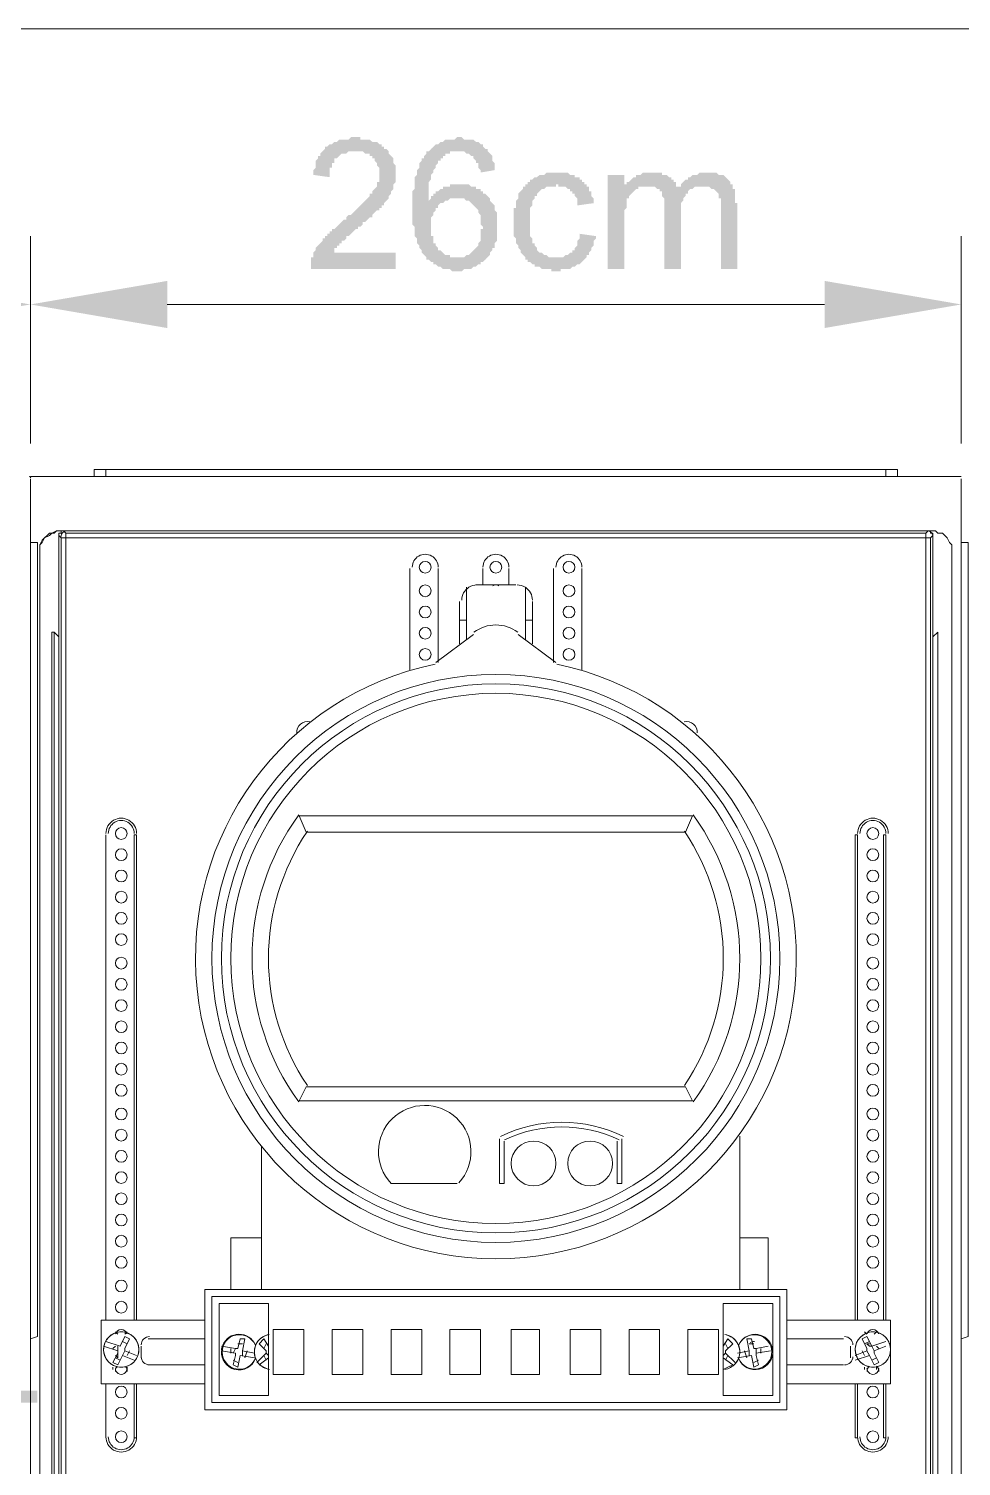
# Model space of a CAD drawing. Header units: millimetres. Extents: x -305 to 1353, y -289 to 1176.
# Drawn here: x 105.66 to 131.65, y 261.02 to 301.08 of the extents above; entities that cross this region are included whole.
import ezdxf

# ---------------------------------------------------------------- set-up
doc = ezdxf.new("R2010")
doc.units = ezdxf.units.MM
doc.header["$MEASUREMENT"] = 0
doc.layers.add('PDF3_0', color=7, linetype='Continuous')
doc.layers.add('PDF3_Cotas azul e laranja', color=7, linetype='Continuous', true_color=0x007eff)

msp = doc.modelspace()

# ---------------------------------------------------------------- hatches: boundary and pattern name
at = {"layer": 'PDF3_0', "true_color": 0xff7e00, "transparency": 33554559}
for points in [[(115.892, 294.84), (115.892, 294.381), (113.528, 294.381), (113.528, 294.446), (113.528, 294.512), (113.528, 294.578), (113.528, 294.578), (113.528, 294.643), (113.528, 294.709), (113.594, 294.709), (113.594, 294.775), (113.594, 294.775), (113.594, 294.84), (113.66, 294.906), (113.66, 294.906), (113.66, 294.972), (113.725, 295.037), (113.725, 295.037), (113.791, 295.103), (113.791, 295.103), (113.857, 295.169), (113.857, 295.169), (113.857, 295.234), (113.922, 295.234), (113.922, 295.3), (113.988, 295.3), (113.988, 295.366), (114.054, 295.366), (114.054, 295.431), (114.119, 295.431), (114.119, 295.497), (114.185, 295.497), (114.251, 295.563), (114.251, 295.563), (114.316, 295.628), (114.382, 295.694), (114.382, 295.694), (114.448, 295.76), (114.513, 295.76), (114.513, 295.825), (114.579, 295.891), (114.645, 295.891), (114.71, 295.957), (114.71, 295.957), (114.776, 296.022), (114.842, 296.088), (114.842, 296.088), (114.907, 296.154), (114.907, 296.154), (114.973, 296.219), (114.973, 296.219), (115.039, 296.285), (115.039, 296.285), (115.104, 296.351), (115.104, 296.351), (115.17, 296.416), (115.17, 296.416), (115.17, 296.482), (115.236, 296.482), (115.236, 296.482), (115.236, 296.548), (115.301, 296.613), (115.301, 296.613), (115.367, 296.679), (115.367, 296.745), (115.367, 296.81), (115.433, 296.81), (115.433, 296.876), (115.433, 296.942), (115.433, 296.942), (115.433, 297.007), (115.433, 297.007), (115.433, 297.073), (115.433, 297.139), (115.433, 297.204), (115.433, 297.204), (115.367, 297.27), (115.367, 297.336), (115.367, 297.336), (115.301, 297.401), (115.301, 297.467), (115.236, 297.467), (115.236, 297.467), (115.236, 297.533), (115.17, 297.533), (115.17, 297.598), (115.104, 297.598), (115.039, 297.598), (115.039, 297.598), (114.973, 297.664), (114.907, 297.664), (114.842, 297.664), (114.842, 297.664), (114.776, 297.664), (114.71, 297.664), (114.645, 297.664), (114.579, 297.664), (114.579, 297.664), (114.513, 297.598), (114.448, 297.598), (114.448, 297.598), (114.382, 297.598), (114.316, 297.533), (114.316, 297.533), (114.251, 297.467), (114.251, 297.467), (114.185, 297.467), (114.185, 297.401), (114.185, 297.336), (114.119, 297.336), (114.119, 297.27), (114.119, 297.204), (114.054, 297.204), (114.054, 297.139), (114.054, 297.073), (114.054, 297.007), (114.054, 297.007), (114.054, 296.942), (113.594, 297.007), (113.594, 297.073), (113.594, 297.073), (113.594, 297.139), (113.66, 297.204), (113.66, 297.27), (113.66, 297.27), (113.66, 297.336), (113.66, 297.401), (113.725, 297.467), (113.725, 297.467), (113.725, 297.533), (113.791, 297.533), (113.791, 297.598), (113.857, 297.664), (113.857, 297.664), (113.922, 297.73), (113.922, 297.73), (113.922, 297.795), (113.988, 297.795), (113.988, 297.795), (114.054, 297.861), (114.119, 297.861), (114.119, 297.861), (114.185, 297.927), (114.251, 297.927), (114.251, 297.927), (114.316, 297.992), (114.382, 297.992), (114.382, 297.992), (114.448, 297.992), (114.513, 297.992), (114.579, 297.992), (114.579, 297.992), (114.645, 298.058), (114.71, 298.058), (114.776, 298.058), (114.842, 298.058), (114.907, 298.058), (114.907, 297.992), (114.973, 297.992), (115.039, 297.992), (115.104, 297.992), (115.17, 297.992), (115.17, 297.992), (115.236, 297.927), (115.301, 297.927), (115.301, 297.927), (115.367, 297.927), (115.433, 297.861), (115.433, 297.861), (115.498, 297.861), (115.498, 297.795), (115.564, 297.795), (115.564, 297.73), (115.564, 297.73), (115.63, 297.73), (115.695, 297.664), (115.695, 297.598), (115.695, 297.598), (115.761, 297.533), (115.761, 297.533), (115.827, 297.467), (115.827, 297.401), (115.827, 297.401), (115.827, 297.336), (115.892, 297.27), (115.892, 297.27), (115.892, 297.204), (115.892, 297.139), (115.892, 297.073), (115.892, 297.007), (115.892, 297.007), (115.892, 297.007), (115.892, 296.942), (115.892, 296.876), (115.892, 296.81), (115.892, 296.81), (115.827, 296.745), (115.827, 296.679), (115.827, 296.613), (115.827, 296.613), (115.761, 296.548), (115.761, 296.548), (115.761, 296.482), (115.695, 296.416), (115.695, 296.416), (115.695, 296.351), (115.63, 296.285), (115.63, 296.285), (115.564, 296.219), (115.564, 296.154), (115.498, 296.154), (115.498, 296.154), (115.498, 296.088), (115.433, 296.088), (115.433, 296.022), (115.367, 296.022), (115.367, 296.022), (115.301, 295.957), (115.301, 295.957), (115.236, 295.891), (115.236, 295.825), (115.17, 295.825), (115.104, 295.76), (115.104, 295.76), (115.039, 295.694), (114.973, 295.694), (114.973, 295.628), (114.907, 295.563), (114.842, 295.563), (114.842, 295.497), (114.776, 295.497), (114.71, 295.431), (114.645, 295.366), (114.645, 295.366), (114.579, 295.3), (114.513, 295.3), (114.513, 295.234), (114.448, 295.169), (114.448, 295.169), (114.382, 295.169), (114.382, 295.103), (114.316, 295.103), (114.316, 295.103), (114.316, 295.037), (114.251, 295.037), (114.251, 294.972), (114.185, 294.972), (114.185, 294.906), (114.185, 294.84), (114.119, 294.84), (114.119, 294.84)], [(121.014, 295.366), (121.474, 295.3), (121.474, 295.234), (121.408, 295.169), (121.408, 295.169), (121.408, 295.103), (121.408, 295.037), (121.342, 294.972), (121.342, 294.972), (121.342, 294.906), (121.277, 294.84), (121.277, 294.84), (121.277, 294.775), (121.211, 294.775), (121.211, 294.709), (121.146, 294.643), (121.146, 294.643), (121.08, 294.578), (121.08, 294.578), (121.08, 294.578), (121.014, 294.512), (120.949, 294.512), (120.949, 294.512), (120.883, 294.446), (120.817, 294.446), (120.817, 294.446), (120.752, 294.381), (120.686, 294.381), (120.686, 294.381), (120.62, 294.381), (120.555, 294.381), (120.489, 294.381), (120.489, 294.315), (120.423, 294.315), (120.358, 294.315), (120.292, 294.315), (120.226, 294.315), (120.226, 294.381), (120.161, 294.381), (120.095, 294.381), (120.029, 294.381), (120.029, 294.381), (119.964, 294.381), (119.898, 294.446), (119.898, 294.446), (119.832, 294.446), (119.767, 294.446), (119.767, 294.512), (119.701, 294.512), (119.635, 294.578), (119.635, 294.578), (119.57, 294.578), (119.57, 294.643), (119.504, 294.643), (119.504, 294.709), (119.504, 294.709), (119.438, 294.775), (119.438, 294.775), (119.373, 294.84), (119.373, 294.84), (119.373, 294.906), (119.307, 294.972), (119.307, 294.972), (119.307, 295.037), (119.241, 295.103), (119.241, 295.103), (119.241, 295.169), (119.241, 295.234), (119.241, 295.234), (119.176, 295.3), (119.176, 295.366), (119.176, 295.431), (119.176, 295.497), (119.176, 295.497), (119.176, 295.563), (119.176, 295.628), (119.176, 295.694), (119.176, 295.76), (119.176, 295.825), (119.176, 295.891), (119.176, 295.891), (119.176, 295.957), (119.176, 296.022), (119.176, 296.088), (119.241, 296.088), (119.241, 296.154), (119.241, 296.219), (119.241, 296.285), (119.241, 296.285), (119.307, 296.351), (119.307, 296.416), (119.307, 296.416), (119.307, 296.416), (119.307, 296.482), (119.373, 296.548), (119.373, 296.548), (119.438, 296.613), (119.438, 296.679), (119.504, 296.679), (119.504, 296.745), (119.57, 296.745), (119.57, 296.81), (119.635, 296.81), (119.635, 296.876), (119.701, 296.876), (119.767, 296.942), (119.767, 296.942), (119.767, 296.942), (119.832, 296.942), (119.898, 297.007), (119.898, 297.007), (119.964, 297.007), (120.029, 297.007), (120.095, 297.073), (120.095, 297.073), (120.161, 297.073), (120.226, 297.073), (120.292, 297.073), (120.292, 297.073), (120.358, 297.073), (120.358, 297.073), (120.423, 297.073), (120.489, 297.073), (120.555, 297.073), (120.555, 297.073), (120.62, 297.073), (120.686, 297.073), (120.752, 297.007), (120.752, 297.007), (120.817, 297.007), (120.883, 297.007), (120.883, 296.942), (120.949, 296.942), (121.014, 296.942), (121.014, 296.876), (121.08, 296.876), (121.08, 296.876), (121.08, 296.81), (121.146, 296.81), (121.146, 296.745), (121.211, 296.745), (121.211, 296.679), (121.277, 296.679), (121.277, 296.613), (121.277, 296.548), (121.342, 296.548), (121.342, 296.482), (121.342, 296.416), (121.408, 296.351), (121.408, 296.351), (121.408, 296.285), (121.408, 296.219), (120.949, 296.154), (120.949, 296.219), (120.949, 296.285), (120.949, 296.351), (120.883, 296.416), (120.883, 296.416), (120.883, 296.482), (120.817, 296.482), (120.817, 296.548), (120.752, 296.548), (120.752, 296.548), (120.752, 296.613), (120.686, 296.613), (120.62, 296.679), (120.62, 296.679), (120.555, 296.679), (120.489, 296.679), (120.423, 296.679), (120.423, 296.745), (120.358, 296.745), (120.358, 296.679), (120.292, 296.679), (120.226, 296.679), (120.161, 296.679), (120.161, 296.679), (120.095, 296.679), (120.029, 296.613), (120.029, 296.613), (119.964, 296.613), (119.898, 296.548), (119.898, 296.548), (119.832, 296.482), (119.832, 296.482), (119.832, 296.416), (119.767, 296.416), (119.767, 296.351), (119.767, 296.351), (119.701, 296.285), (119.701, 296.285), (119.701, 296.219), (119.701, 296.154), (119.701, 296.154), (119.635, 296.088), (119.635, 296.022), (119.635, 295.957), (119.635, 295.891), (119.635, 295.825), (119.635, 295.76), (119.635, 295.76), (119.635, 295.694), (119.635, 295.628), (119.635, 295.563), (119.635, 295.497), (119.635, 295.497), (119.635, 295.431), (119.635, 295.366), (119.635, 295.3), (119.701, 295.234), (119.701, 295.234), (119.701, 295.169), (119.701, 295.103), (119.767, 295.103), (119.767, 295.037), (119.767, 295.037), (119.832, 294.972), (119.832, 294.972), (119.832, 294.972), (119.832, 294.906), (119.898, 294.84), (119.964, 294.84), (119.964, 294.84), (120.029, 294.775), (120.029, 294.775), (120.095, 294.775), (120.161, 294.709), (120.226, 294.709), (120.226, 294.709), (120.292, 294.709), (120.358, 294.709), (120.358, 294.709), (120.423, 294.709), (120.489, 294.709), (120.489, 294.709), (120.555, 294.709), (120.62, 294.775), (120.62, 294.775), (120.686, 294.775), (120.752, 294.84), (120.752, 294.84), (120.817, 294.84), (120.817, 294.906), (120.883, 294.906), (120.883, 294.972), (120.883, 294.972), (120.949, 295.037), (120.949, 295.103), (120.949, 295.103), (120.949, 295.169), (121.014, 295.234), (121.014, 295.3), (121.014, 295.366), (121.014, 295.366)], [(121.802, 294.381), (121.802, 297.007), (122.262, 297.007), (122.262, 296.679), (122.262, 296.679), (122.262, 296.745), (122.327, 296.745), (122.327, 296.81), (122.393, 296.81), (122.459, 296.876), (122.459, 296.876), (122.524, 296.942), (122.524, 296.942), (122.59, 296.942), (122.59, 297.007), (122.656, 297.007), (122.721, 297.007), (122.721, 297.007), (122.787, 297.073), (122.853, 297.073), (122.853, 297.073), (122.918, 297.073), (122.984, 297.073), (123.05, 297.073), (123.05, 297.073), (123.115, 297.073), (123.181, 297.073), (123.247, 297.073), (123.312, 297.073), (123.312, 297.007), (123.378, 297.007), (123.444, 297.007), (123.444, 297.007), (123.509, 296.942), (123.509, 296.942), (123.575, 296.942), (123.575, 296.876), (123.641, 296.876), (123.641, 296.81), (123.706, 296.81), (123.706, 296.745), (123.706, 296.679), (123.772, 296.679), (123.772, 296.613), (123.772, 296.679), (123.838, 296.679), (123.838, 296.745), (123.903, 296.81), (123.903, 296.81), (123.969, 296.876), (124.035, 296.876), (124.035, 296.942), (124.1, 296.942), (124.1, 296.942), (124.166, 297.007), (124.232, 297.007), (124.232, 297.007), (124.297, 297.007), (124.363, 297.073), (124.363, 297.073), (124.429, 297.073), (124.494, 297.073), (124.494, 297.073), (124.56, 297.073), (124.56, 297.073), (124.626, 297.073), (124.691, 297.073), (124.757, 297.073), (124.823, 297.073), (124.823, 297.073), (124.888, 297.007), (124.954, 297.007), (124.954, 297.007), (125.02, 297.007), (125.085, 296.942), (125.085, 296.942), (125.151, 296.876), (125.151, 296.876), (125.151, 296.876), (125.217, 296.81), (125.217, 296.81), (125.217, 296.745), (125.282, 296.745), (125.282, 296.679), (125.282, 296.613), (125.348, 296.613), (125.348, 296.548), (125.348, 296.482), (125.348, 296.482), (125.348, 296.416), (125.348, 296.351), (125.348, 296.285), (125.348, 296.219), (125.414, 296.219), (125.414, 294.381), (124.954, 294.381), (124.954, 296.022), (124.954, 296.088), (124.954, 296.154), (124.954, 296.219), (124.954, 296.285), (124.954, 296.351), (124.888, 296.351), (124.888, 296.416), (124.888, 296.416), (124.888, 296.482), (124.823, 296.548), (124.823, 296.548), (124.757, 296.613), (124.757, 296.613), (124.757, 296.613), (124.691, 296.613), (124.626, 296.679), (124.626, 296.679), (124.56, 296.679), (124.494, 296.679), (124.494, 296.679), (124.429, 296.679), (124.363, 296.679), (124.297, 296.679), (124.297, 296.679), (124.232, 296.679), (124.166, 296.613), (124.166, 296.613), (124.1, 296.613), (124.035, 296.548), (124.035, 296.548), (124.035, 296.482), (123.969, 296.482), (123.969, 296.416), (123.969, 296.416), (123.903, 296.351), (123.903, 296.351), (123.903, 296.285), (123.838, 296.219), (123.838, 296.219), (123.838, 296.154), (123.838, 296.088), (123.838, 296.022), (123.838, 295.957), (123.838, 295.891), (123.838, 294.381), (123.378, 294.381), (123.378, 296.088), (123.378, 296.154), (123.378, 296.219), (123.378, 296.285), (123.378, 296.351), (123.378, 296.351), (123.312, 296.416), (123.312, 296.482), (123.312, 296.482), (123.312, 296.548), (123.312, 296.548), (123.247, 296.548), (123.247, 296.613), (123.181, 296.613), (123.115, 296.679), (123.115, 296.679), (123.05, 296.679), (122.984, 296.679), (122.918, 296.679), (122.918, 296.679), (122.853, 296.679), (122.853, 296.679), (122.787, 296.679), (122.721, 296.679), (122.656, 296.679), (122.656, 296.613), (122.59, 296.613), (122.59, 296.613), (122.524, 296.548), (122.524, 296.548), (122.459, 296.482), (122.459, 296.482), (122.393, 296.416), (122.393, 296.351), (122.327, 296.351), (122.327, 296.285), (122.327, 296.285), (122.327, 296.219), (122.327, 296.219), (122.327, 296.154), (122.327, 296.088), (122.262, 296.022), (122.262, 296.022), (122.262, 295.957), (122.262, 295.891), (122.262, 295.825), (122.262, 295.76), (122.262, 295.76), (122.262, 294.381)]]:
    msp.add_hatch(color=30, dxfattribs=at).paths.add_polyline_path(points)
h = msp.add_hatch(color=30, dxfattribs=at)
h.paths.add_polyline_path([(118.65, 297.139), (118.256, 297.073), (118.256, 297.139), (118.191, 297.204), (118.191, 297.27), (118.191, 297.336), (118.125, 297.336), (118.125, 297.401), (118.125, 297.401), (118.059, 297.467), (118.059, 297.467), (118.059, 297.533), (117.994, 297.533), (117.928, 297.598), (117.928, 297.598), (117.862, 297.598), (117.797, 297.664), (117.797, 297.664), (117.731, 297.664), (117.665, 297.664), (117.665, 297.664), (117.6, 297.664), (117.6, 297.664), (117.534, 297.664), (117.468, 297.664), (117.403, 297.664), (117.403, 297.598), (117.337, 297.598), (117.271, 297.598), (117.271, 297.533), (117.271, 297.533), (117.206, 297.533), (117.206, 297.467), (117.14, 297.467), (117.14, 297.401), (117.074, 297.401), (117.074, 297.336), (117.009, 297.27), (117.009, 297.27), (117.009, 297.204), (116.943, 297.139), (116.943, 297.139), (116.943, 297.073), (116.943, 297.073), (116.877, 297.007), (116.877, 297.007), (116.877, 296.942), (116.877, 296.876), (116.877, 296.876), (116.812, 296.81), (116.812, 296.745), (116.812, 296.745), (116.812, 296.679), (116.812, 296.613), (116.812, 296.548), (116.812, 296.482), (116.812, 296.416), (116.812, 296.351), (116.812, 296.351), (116.812, 296.285), (116.812, 296.285), (116.877, 296.351), (116.877, 296.416), (116.943, 296.416), (116.943, 296.482), (117.009, 296.482), (117.009, 296.548), (117.074, 296.548), (117.14, 296.613), (117.14, 296.613), (117.206, 296.613), (117.206, 296.679), (117.271, 296.679), (117.337, 296.679), (117.403, 296.679), (117.403, 296.745), (117.468, 296.745), (117.534, 296.745), (117.6, 296.745), (117.6, 296.745), (117.665, 296.745), (117.665, 296.745), (117.731, 296.745), (117.797, 296.745), (117.797, 296.745), (117.862, 296.745), (117.928, 296.745), (117.994, 296.679), (117.994, 296.679), (118.059, 296.679), (118.125, 296.679), (118.125, 296.613), (118.191, 296.613), (118.256, 296.613), (118.256, 296.548), (118.322, 296.548), (118.322, 296.482), (118.388, 296.482), (118.453, 296.416), (118.453, 296.416), (118.453, 296.416), (118.519, 296.351), (118.519, 296.285), (118.519, 296.285), (118.585, 296.219), (118.585, 296.219), (118.65, 296.154), (118.65, 296.088), (118.65, 296.088), (118.65, 296.022), (118.716, 295.957), (118.716, 295.891), (118.716, 295.891), (118.716, 295.825), (118.716, 295.76), (118.716, 295.694), (118.716, 295.694), (118.716, 295.628), (118.716, 295.563), (118.716, 295.497), (118.716, 295.497), (118.716, 295.431), (118.716, 295.366), (118.716, 295.3), (118.716, 295.3), (118.716, 295.234), (118.716, 295.169), (118.65, 295.103), (118.65, 295.103), (118.65, 295.037), (118.65, 294.972), (118.585, 294.972), (118.585, 294.972), (118.585, 294.906), (118.519, 294.84), (118.519, 294.775), (118.519, 294.775), (118.453, 294.709), (118.453, 294.709), (118.388, 294.643), (118.388, 294.643), (118.322, 294.578), (118.256, 294.578), (118.256, 294.512), (118.191, 294.512), (118.191, 294.512), (118.125, 294.446), (118.125, 294.446), (118.059, 294.446), (117.994, 294.381), (117.994, 294.381), (117.928, 294.381), (117.862, 294.381), (117.797, 294.381), (117.797, 294.381), (117.731, 294.315), (117.665, 294.315), (117.6, 294.315), (117.6, 294.315), (117.534, 294.315), (117.534, 294.315), (117.468, 294.315), (117.403, 294.381), (117.337, 294.381), (117.337, 294.381), (117.271, 294.381), (117.206, 294.381), (117.206, 294.381), (117.14, 294.446), (117.074, 294.446), (117.074, 294.446), (117.009, 294.512), (116.943, 294.512), (116.943, 294.578), (116.877, 294.578), (116.877, 294.578), (116.812, 294.643), (116.746, 294.643), (116.746, 294.709), (116.68, 294.775), (116.68, 294.775), (116.68, 294.775), (116.615, 294.84), (116.615, 294.84), (116.615, 294.906), (116.549, 294.972), (116.549, 294.972), (116.549, 295.037), (116.549, 295.037), (116.483, 295.103), (116.483, 295.169), (116.483, 295.169), (116.483, 295.234), (116.418, 295.3), (116.418, 295.3), (116.418, 295.366), (116.418, 295.431), (116.418, 295.497), (116.418, 295.497), (116.418, 295.563), (116.352, 295.628), (116.352, 295.694), (116.352, 295.76), (116.352, 295.825), (116.352, 295.891), (116.352, 295.957), (116.352, 295.957), (116.352, 296.022), (116.352, 296.088), (116.352, 296.154), (116.352, 296.219), (116.352, 296.285), (116.352, 296.351), (116.352, 296.416), (116.352, 296.482), (116.352, 296.548), (116.352, 296.548), (116.418, 296.613), (116.418, 296.679), (116.418, 296.745), (116.418, 296.81), (116.418, 296.81), (116.418, 296.876), (116.418, 296.942), (116.483, 297.007), (116.483, 297.007), (116.483, 297.073), (116.483, 297.139), (116.483, 297.139), (116.549, 297.204), (116.549, 297.27), (116.549, 297.27), (116.549, 297.336), (116.615, 297.401), (116.615, 297.401), (116.615, 297.467), (116.68, 297.467), (116.68, 297.533), (116.68, 297.533), (116.746, 297.598), (116.746, 297.598), (116.746, 297.598), (116.746, 297.664), (116.812, 297.664), (116.877, 297.73), (116.877, 297.73), (116.943, 297.795), (116.943, 297.795), (117.009, 297.861), (117.009, 297.861), (117.074, 297.861), (117.14, 297.927), (117.14, 297.927), (117.206, 297.927), (117.271, 297.992), (117.271, 297.992), (117.337, 297.992), (117.403, 297.992), (117.468, 297.992), (117.468, 297.992), (117.534, 297.992), (117.6, 298.058), (117.665, 298.058), (117.665, 298.058), (117.731, 298.058), (117.731, 298.058), (117.797, 297.992), (117.862, 297.992), (117.928, 297.992), (117.994, 297.992), (117.994, 297.992), (118.059, 297.992), (118.125, 297.927), (118.125, 297.927), (118.191, 297.927), (118.256, 297.861), (118.256, 297.861), (118.322, 297.861), (118.322, 297.795), (118.322, 297.795), (118.388, 297.73), (118.453, 297.73), (118.453, 297.664), (118.453, 297.664), (118.519, 297.598), (118.519, 297.598), (118.585, 297.533), (118.585, 297.467), (118.585, 297.467), (118.585, 297.401), (118.65, 297.336), (118.65, 297.27), (118.65, 297.27), (118.65, 297.204), (118.65, 297.139), (118.65, 297.139)], flags=0)
h.paths.add_polyline_path([(116.877, 295.563), (116.877, 295.497), (116.877, 295.497), (116.877, 295.431), (116.877, 295.366), (116.877, 295.3), (116.943, 295.3), (116.943, 295.234), (116.943, 295.169), (116.943, 295.103), (116.943, 295.103), (117.009, 295.103), (117.009, 295.037), (117.074, 294.972), (117.074, 294.972), (117.074, 294.906), (117.14, 294.906), (117.206, 294.84), (117.206, 294.84), (117.206, 294.84), (117.271, 294.775), (117.337, 294.775), (117.403, 294.775), (117.403, 294.709), (117.468, 294.709), (117.534, 294.709), (117.534, 294.709), (117.6, 294.709), (117.665, 294.709), (117.731, 294.709), (117.731, 294.709), (117.797, 294.709), (117.862, 294.775), (117.862, 294.775), (117.928, 294.775), (117.994, 294.84), (117.994, 294.84), (118.059, 294.906), (118.059, 294.906), (118.059, 294.906), (118.125, 294.972), (118.125, 294.972), (118.191, 295.037), (118.191, 295.103), (118.191, 295.103), (118.256, 295.169), (118.256, 295.234), (118.256, 295.234), (118.256, 295.3), (118.256, 295.366), (118.256, 295.431), (118.256, 295.497), (118.322, 295.497), (118.322, 295.563), (118.256, 295.628), (118.256, 295.628), (118.256, 295.694), (118.256, 295.76), (118.256, 295.825), (118.256, 295.891), (118.256, 295.891), (118.191, 295.957), (118.191, 296.022), (118.191, 296.022), (118.125, 296.088), (118.125, 296.088), (118.059, 296.154), (118.059, 296.154), (117.994, 296.219), (117.994, 296.219), (117.928, 296.285), (117.928, 296.285), (117.862, 296.285), (117.797, 296.351), (117.731, 296.351), (117.731, 296.351), (117.665, 296.351), (117.6, 296.351), (117.6, 296.351), (117.534, 296.351), (117.468, 296.351), (117.468, 296.351), (117.403, 296.351), (117.337, 296.285), (117.271, 296.285), (117.271, 296.285), (117.206, 296.219), (117.206, 296.219), (117.14, 296.219), (117.074, 296.154), (117.074, 296.154), (117.074, 296.088), (117.009, 296.088), (117.009, 296.022), (116.943, 295.957), (116.943, 295.957), (116.943, 295.891), (116.877, 295.825), (116.877, 295.825), (116.877, 295.76), (116.877, 295.694), (116.877, 295.628), (116.877, 295.628), (116.877, 295.563)], flags=0)
at = {"layer": 'PDF3_0', "transparency": 33554559}
msp.add_hatch(color=256, dxfattribs=at).paths.add_polyline_path([(104.494, 260.147), (104.494, 262.792), (103.513, 262.792), (103.513, 263.133), (105.902, 263.133), (105.902, 262.792), (104.878, 262.792), (104.878, 260.147)])

# ---------------------------------------------------------------- linework, layer by layer
at = {"layer": 'PDF3_0', "lineweight": 5}
for points in [[(105.747, 288.602, 0.414), (105.714, 288.569, 0.414), (105.681, 288.602)], [(107.451, 237.626, 0.270227), (106.691, 238.4, 0.005939), (106.633, 238.368), (106.699, 238.5), (106.568, 238.5), (106.568, 247.561), (106.568, 286.895), (106.502, 286.961), (106.502, 284.137)], [(118.158, 285.582, 0.140594), (117.932, 285.517, 0.258799), (117.731, 285.155)], [(119.701, 285.155, 0.258753), (119.504, 285.516), (119.504, 284.597)], [(117.6, 268.903), (115.761, 268.903, -2.291218), (117.652, 268.918)], [(108.649, 263.996, 0.072957), (108.712, 264.125, 0.86362), (107.835, 264.551, 0.072957), (107.773, 264.422, 0.86362), (108.649, 263.996)], [(111.035, 264.255, -0.07325), (111.07, 264.394, -0.671252), (111.978, 264.402, 4.846854), (111.981, 264.021, -0.863665), (111.033, 264.24), (111.427, 264.175), (111.427, 264.109), (111.361, 263.846), (111.493, 263.781), (111.558, 264.109), (111.952, 264.043)], [(112.37, 263.721, -0.179017), (112.071, 263.887, -0.589021), (112.369, 264.694, 0.539876), (112.029, 263.944, 0.073301), (112.122, 263.836)], [(125.31, 263.836, 0.073301), (125.403, 263.944, 0.540092), (125.062, 264.694, -0.589122), (125.36, 263.886, -0.179301), (125.061, 263.721)], [(129.659, 264.422, 0.072957), (129.596, 264.551, 0.863582), (128.72, 264.125, 0.073266), (128.783, 263.996, 0.86362), (129.659, 264.422)], [(108.079, 263.666, -0.250139), (108.128, 263.8, 0.179636), (108.079, 263.697)], [(108.406, 263.666, 0.250139), (108.357, 263.8, -0.179636), (108.406, 263.715), (108.406, 263.781)], [(129.026, 263.697, -0.179543), (129.085, 263.809, 0.250139), (129.026, 263.666)], [(129.353, 263.666, 0.250139), (129.294, 263.809, -0.179358), (129.353, 263.697)]]:
    msp.add_lwpolyline(points, format="xyb", dxfattribs=at)
for points in [[(105.714, 288.602), (131.652, 288.602)], [(107.487, 288.602), (107.487, 288.799), (107.815, 288.799), (107.815, 288.602)], [(129.551, 288.799), (107.815, 288.799)], [(129.551, 288.602), (129.551, 288.799), (129.879, 288.799), (129.879, 288.602)], [(130.733, 287.092), (106.633, 287.092), (106.568, 287.092), (106.568, 287.026), (106.502, 287.026), (106.502, 286.961)], [(106.568, 287.092), (130.798, 287.092), (130.93, 287.092), (130.995, 287.026), (131.127, 287.026), (131.192, 286.961), (131.258, 286.895), (131.324, 286.764), (131.389, 286.698), (131.389, 286.567), (131.389, 286.501), (131.389, 236.858)], [(106.568, 286.895), (106.699, 286.895), (106.699, 253.471)], [(106.633, 287.092), (106.699, 287.026), (130.667, 287.026), (130.733, 287.092), (130.798, 287.092), (130.798, 287.026), (130.864, 287.026), (130.864, 286.961)], [(130.667, 251.567), (130.667, 286.895), (106.699, 286.895), (106.699, 287.026)], [(130.798, 286.895), (130.667, 286.895), (130.667, 287.026)], [(131.389, 286.501), (131.389, 286.567), (131.389, 286.698), (131.324, 286.764), (131.258, 286.895), (131.192, 286.961), (131.127, 287.026), (130.995, 287.026), (130.93, 287.092), (130.798, 287.092)], [(130.864, 284.137), (130.864, 286.961), (130.798, 286.895), (130.798, 251.567)], [(105.714, 264.569), (105.911, 264.634), (105.911, 286.764), (105.714, 286.764)], [(105.977, 286.632), (105.977, 236.924)], [(105.977, 286.501), (105.977, 236.858)], [(131.389, 286.632), (131.389, 236.924)], [(131.652, 264.569), (131.849, 264.634), (131.849, 286.764), (131.652, 286.764)], [(116.286, 286.041), (116.286, 283.218)], [(117.074, 283.415), (117.074, 286.041)], [(118.322, 286.041), (118.322, 285.582)], [(119.044, 285.582), (119.044, 286.041)], [(120.292, 286.041), (120.292, 283.415)], [(121.08, 283.218), (121.08, 286.041)], [(117.862, 285.516), (117.862, 284.597)], [(118.125, 285.582), (119.241, 285.582)], [(118.716, 285.582), (118.65, 285.582)], [(117.665, 285.122), (117.665, 284.597)], [(119.701, 285.122), (119.701, 284.597)], [(117.862, 284.071), (117.862, 284.597), (117.665, 284.597), (117.665, 283.94)], [(119.701, 283.94), (119.701, 284.597), (119.504, 284.597), (119.504, 284.071)], [(130.995, 284.268), (130.995, 238.171), (130.995, 237.974), (130.93, 237.843), (130.864, 237.646), (130.733, 237.515), (130.601, 237.383), (130.47, 237.318), (130.273, 237.252), (130.076, 237.252), (107.29, 237.252), (107.093, 237.252), (106.896, 237.318), (106.765, 237.383), (106.633, 237.515), (106.502, 237.646), (106.436, 237.843), (106.371, 237.974), (106.305, 238.171), (106.371, 238.171)], [(106.371, 284.268), (106.305, 284.268), (106.305, 238.171)], [(106.502, 238.171), (106.502, 284.137), (106.371, 284.268), (106.371, 238.171)], [(106.502, 284.137), (106.502, 284.137)], [(117.009, 283.415), (118.059, 284.203)], [(119.307, 284.203), (120.358, 283.415)], [(130.995, 238.171), (130.995, 284.268), (130.864, 284.137), (130.864, 238.171)], [(130.864, 284.137), (130.864, 284.137)], [(108.603, 265.094), (108.603, 278.621), (108.669, 278.621), (108.669, 265.094)], [(128.763, 265.094), (128.763, 278.621), (128.697, 278.621), (128.697, 265.094)], [(129.485, 265.094), (129.485, 278.621), (129.551, 278.621), (129.551, 265.094)], [(118.913, 270.085), (118.913, 268.903), (118.782, 268.903), (118.782, 270.15)], [(122.196, 270.15), (122.196, 268.903), (122.065, 268.903), (122.065, 270.085)], [(125.479, 270.216), (125.479, 265.948)], [(112.149, 265.948), (112.149, 269.953)], [(112.149, 267.392), (111.296, 267.392), (111.296, 265.948)], [(125.479, 267.392), (126.267, 267.392), (126.267, 265.948)], [(110.573, 265.094), (107.684, 265.094), (107.684, 263.321), (110.573, 263.321)], [(126.793, 263.321), (129.682, 263.321), (129.682, 265.094), (126.793, 265.094)], [(108.603, 263.978), (108.275, 264.109), (108.144, 263.846), (108.012, 263.912), (108.144, 264.175), (108.144, 264.24), (107.75, 264.372)], [(108.669, 264.109), (108.341, 264.24), (108.341, 264.306), (108.472, 264.569), (108.341, 264.634), (108.209, 264.372), (107.815, 264.503)], [(108.012, 264.306), (108.078, 264.372)], [(108.144, 264.372), (108.144, 264.24)], [(108.406, 264.437), (108.275, 264.503)], [(108.8, 264.372), (108.8, 264.043)], [(110.573, 264.569), (108.997, 264.569)], [(111.033, 264.372), (111.427, 264.306), (111.493, 264.306), (111.558, 264.569), (111.69, 264.569), (111.624, 264.24), (111.952, 264.175)], [(112.346, 264.372), (112.215, 264.569), (112.084, 264.437), (112.281, 264.24), (112.281, 264.175), (112.018, 263.912)], [(112.281, 264.437), (112.215, 264.306)], [(125.02, 264.372), (125.151, 264.569), (125.282, 264.437), (125.085, 264.24), (125.085, 264.175), (125.348, 263.912)], [(125.151, 264.306), (125.085, 264.437)], [(126.267, 264.372), (125.939, 264.306), (125.873, 264.306), (125.808, 264.569), (125.676, 264.569), (125.742, 264.24), (125.414, 264.175)], [(125.873, 264.437), (125.742, 264.437)], [(128.369, 264.569), (126.793, 264.569)], [(128.566, 264.043), (128.566, 264.372)], [(128.697, 264.109), (129.025, 264.24), (129.025, 264.306), (128.894, 264.569), (129.025, 264.634), (129.157, 264.372), (129.551, 264.503)], [(128.697, 263.978), (129.091, 264.109), (129.222, 263.846), (129.354, 263.912), (129.222, 264.175), (129.222, 264.24), (129.551, 264.372)], [(129.091, 264.503), (128.96, 264.437)], [(129.222, 264.24), (129.157, 264.372), (129.091, 264.372), (129.025, 264.437), (129.091, 264.437), (129.025, 264.437)], [(129.025, 264.437), (129.025, 264.437)], [(129.157, 264.372), (129.157, 264.372)], [(129.288, 264.372), (129.354, 264.306)], [(108.144, 264.175), (108.144, 264.109), (108.144, 264.043), (108.078, 264.109), (108.144, 264.043)], [(108.078, 264.043), (108.209, 263.978)], [(108.144, 264.043), (108.144, 264.043)], [(108.275, 264.109), (108.341, 264.24)], [(108.275, 264.109), (108.275, 264.109)], [(108.472, 264.24), (108.406, 264.109)], [(111.296, 264.175), (111.296, 264.306)], [(111.427, 264.306), (111.361, 264.175)], [(111.361, 263.978), (111.493, 263.912)], [(111.558, 264.109), (111.558, 264.109)], [(111.624, 264.24), (111.624, 264.24)], [(111.624, 264.109), (111.624, 264.24)], [(111.755, 264.24), (111.69, 264.043)], [(112.346, 264.043), (112.084, 263.846), (112.215, 263.781), (112.346, 263.715)], [(112.281, 263.978), (112.215, 264.109)], [(112.281, 264.175), (112.346, 264.109)], [(125.02, 264.109), (125.085, 264.175)], [(125.02, 264.043), (125.282, 263.846), (125.151, 263.781), (125.02, 263.715)], [(125.151, 264.109), (125.085, 263.978)], [(126.333, 264.24), (125.939, 264.175), (125.939, 264.109), (126.005, 263.846), (125.873, 263.781), (125.808, 264.109), (125.414, 264.043)], [(125.676, 264.043), (125.611, 264.24)], [(125.742, 264.24), (125.742, 264.109)], [(125.808, 264.109), (125.808, 264.109)], [(125.873, 263.912), (126.005, 263.978)], [(125.939, 264.175), (125.939, 264.306)], [(126.07, 264.306), (126.07, 264.175)], [(128.96, 264.109), (128.894, 264.24)], [(129.025, 264.24), (129.091, 264.109)], [(129.091, 264.109), (129.091, 264.109)], [(129.157, 263.978), (129.288, 264.043)], [(108.012, 263.781), (108.012, 263.715)], [(108.997, 263.846), (110.573, 263.846)], [(126.793, 263.846), (128.369, 263.846)], [(128.96, 263.781), (128.96, 263.715)], [(129.288, 263.715), (129.288, 263.781)], [(108.603, 263.321), (108.603, 261.811), (108.669, 261.811), (108.669, 263.321)], [(128.763, 263.321), (128.763, 261.811), (128.697, 261.811), (128.697, 263.321)], [(129.551, 263.321), (129.551, 261.811), (129.485, 261.811), (129.485, 263.321)]]:
    msp.add_lwpolyline(points, dxfattribs=at)
for points in [[(105.714, 236.661), (105.714, 288.537)], [(131.652, 236.661), (131.652, 288.537)], [(105.977, 286.501), (105.977, 286.567), (105.977, 286.698), (106.042, 286.764), (106.108, 286.895), (106.174, 286.961), (106.239, 287.026), (106.371, 287.026), (106.436, 287.092), (106.568, 287.092), (106.436, 287.092), (106.305, 287.026), (106.239, 286.961), (106.108, 286.895), (106.042, 286.829), (105.977, 286.698), (105.977, 286.567)], [(124.166, 279.146), (123.969, 278.687), (113.397, 278.687), (113.2, 279.146)], [(107.815, 265.094), (107.815, 278.621)], [(113.397, 271.595), (123.969, 271.595), (124.166, 271.201), (113.2, 271.201)], [(110.573, 262.599), (110.573, 265.948), (126.793, 265.948), (126.793, 262.599)], [(126.596, 265.751), (110.77, 265.751), (110.77, 262.796), (126.596, 262.796)], [(112.346, 265.554), (112.346, 262.993), (110.967, 262.993), (110.967, 265.554)], [(125.02, 262.993), (125.02, 265.554), (126.399, 265.554), (126.399, 262.993)], [(112.478, 263.584), (112.478, 264.831), (113.331, 264.831), (113.331, 263.584)], [(114.973, 264.831), (114.973, 263.584), (114.119, 263.584), (114.119, 264.831)], [(116.615, 263.584), (115.761, 263.584), (115.761, 264.831), (116.615, 264.831)], [(117.403, 264.831), (118.256, 264.831), (118.256, 263.584), (117.403, 263.584)], [(119.898, 264.831), (119.898, 263.584), (119.11, 263.584), (119.11, 264.831)], [(120.752, 263.584), (120.752, 264.831), (121.605, 264.831), (121.605, 263.584)], [(123.247, 263.584), (122.393, 263.584), (122.393, 264.831), (123.247, 264.831)], [(124.888, 264.831), (124.888, 263.584), (124.035, 263.584), (124.035, 264.831)], [(108.144, 264.7), (108.078, 264.766)], [(108.406, 264.766), (108.341, 264.7)], [(111.624, 264.437), (111.493, 264.437), (111.558, 264.437)], [(129.025, 264.7), (128.96, 264.766)], [(129.288, 264.766), (129.222, 264.7)], [(107.815, 261.811), (107.815, 263.321)]]:
    msp.add_lwpolyline(points, close=True, dxfattribs=at)
msp.add_lwpolyline([(125.45, 264.021, 0.863597), (126.396, 264.255, 0.073242), (126.362, 264.394, 0.670836), (125.45, 264.394, -4.93259)], format="xyb", close=True, dxfattribs=at)
for centre, radius in [((116.713, 286.074), 0.164), ((116.713, 286.074), 0.164), ((118.683, 286.074), 0.164), ((118.683, 286.074), 0.164), ((120.719, 286.074), 0.164), ((120.719, 286.074), 0.164), ((116.713, 285.417), 0.164), ((116.713, 285.417), 0.164), ((120.719, 285.417), 0.164), ((120.719, 285.417), 0.164), ((116.713, 284.826), 0.164), ((116.713, 284.826), 0.164), ((120.719, 284.826), 0.164), ((120.719, 284.826), 0.164), ((116.713, 284.235), 0.164), ((116.713, 284.235), 0.164), ((120.719, 284.235), 0.164), ((120.719, 284.235), 0.164), ((116.713, 283.644), 0.164), ((116.713, 283.644), 0.164), ((120.719, 283.644), 0.164), ((120.719, 283.644), 0.164), ((118.683, 275.174), 7.913), ((118.683, 275.174), 7.65), ((118.683, 275.174), 7.387), ((108.242, 278.654), 0.164), ((108.242, 278.654), 0.164), ((129.189, 278.654), 0.164), ((129.189, 278.654), 0.164), ((108.242, 278.063), 0.164), ((108.242, 278.063), 0.164), ((129.189, 278.063), 0.164), ((129.189, 278.063), 0.164), ((108.242, 277.472), 0.164), ((108.242, 277.472), 0.164), ((129.189, 277.472), 0.164), ((129.189, 277.472), 0.164), ((108.242, 276.881), 0.164), ((108.242, 276.881), 0.164), ((129.189, 276.881), 0.164), ((129.189, 276.881), 0.164), ((108.242, 276.29), 0.164), ((108.242, 276.29), 0.164), ((129.189, 276.29), 0.164), ((129.189, 276.29), 0.164), ((108.242, 275.699), 0.164), ((108.242, 275.699), 0.164), ((129.189, 275.699), 0.164), ((129.189, 275.699), 0.164), ((108.242, 275.042), 0.164), ((108.242, 275.042), 0.164), ((129.189, 275.042), 0.164), ((129.189, 275.042), 0.164), ((108.242, 274.451), 0.164), ((108.242, 274.451), 0.164), ((129.189, 274.451), 0.164), ((129.189, 274.451), 0.164), ((108.242, 273.86), 0.164), ((108.242, 273.86), 0.164), ((129.189, 273.86), 0.164), ((129.189, 273.86), 0.164), ((108.242, 273.269), 0.164), ((108.242, 273.269), 0.164), ((129.189, 273.269), 0.164), ((129.189, 273.269), 0.164), ((108.242, 272.678), 0.164), ((108.242, 272.678), 0.164), ((129.189, 272.678), 0.164), ((129.189, 272.678), 0.164), ((108.242, 272.087), 0.164), ((108.242, 272.087), 0.164), ((129.189, 272.087), 0.164), ((129.189, 272.087), 0.164), ((108.242, 271.496), 0.164), ((108.242, 271.496), 0.164), ((129.189, 271.496), 0.164), ((129.189, 271.496), 0.164), ((108.242, 270.84), 0.164), ((108.242, 270.84), 0.164), ((129.189, 270.84), 0.164), ((129.189, 270.84), 0.164), ((108.242, 270.249), 0.164), ((108.242, 270.249), 0.164), ((129.189, 270.249), 0.164), ((129.189, 270.249), 0.164), ((119.734, 269.461), 0.624), ((121.31, 269.461), 0.624), ((108.242, 269.658), 0.164), ((108.242, 269.658), 0.164), ((129.189, 269.658), 0.164), ((129.189, 269.658), 0.164), ((108.242, 269.067), 0.164), ((108.242, 269.067), 0.164), ((129.189, 269.067), 0.164), ((129.189, 269.067), 0.164), ((108.242, 268.476), 0.164), ((108.242, 268.476), 0.164), ((129.189, 268.476), 0.164), ((129.189, 268.476), 0.164), ((108.242, 267.885), 0.164), ((108.242, 267.885), 0.164), ((129.189, 267.885), 0.164), ((129.189, 267.885), 0.164), ((108.242, 267.294), 0.164), ((108.242, 267.294), 0.164), ((129.189, 267.294), 0.164), ((129.189, 267.294), 0.164), ((108.242, 266.703), 0.164), ((108.242, 266.703), 0.164), ((129.189, 266.703), 0.164), ((129.189, 266.703), 0.164), ((108.242, 266.046), 0.164), ((108.242, 266.046), 0.164), ((129.189, 266.046), 0.164), ((129.189, 266.046), 0.164), ((108.242, 265.455), 0.164), ((108.242, 265.455), 0.164), ((129.189, 265.455), 0.164), ((129.189, 265.455), 0.164), ((108.242, 264.273), 0.493), ((129.19, 264.273), 0.493), ((108.242, 263.091), 0.164), ((108.242, 263.091), 0.164), ((129.189, 263.091), 0.164), ((129.189, 263.091), 0.164), ((108.242, 262.5), 0.164), ((108.242, 262.5), 0.164), ((129.189, 262.5), 0.164), ((129.189, 262.5), 0.164), ((108.242, 261.844), 0.164), ((108.242, 261.844), 0.164), ((129.189, 261.844), 0.164), ((129.189, 261.844), 0.164)]:
    msp.add_circle(centre, radius, dxfattribs=at)
for centre, radius, start, end in [((106.732, 286.928), 0.164, 89.9915, 180.0085), ((130.7, 286.928), 0.164, 359.9915, 90.0085), ((116.713, 286.074), 0.361, 0.0024, 180.0058), ((118.683, 286.074), 0.361, 0.0024, 180.0058), ((120.719, 286.074), 0.361, 0.0024, 180.0058), ((118.683, 285.417), 0.164, 59.0046, 120.9954), ((119.274, 285.155), 0.427, 58.0414, 90.0106), ((118.683, 283.447), 1.018, 53.1734, 126.8327), ((118.683, 275.174), 8.372, 101.6785, 78.3215), ((113.43, 281.477), 0.296, 75.9723, 184.5082), ((124.002, 281.478), 0.295, 355.4813, 104.0707), ((108.242, 278.654), 0.427, 359.9996, 180.0017), ((108.242, 278.654), 0.361, 0.0024, 180.0058), ((118.683, 275.174), 6.796, 143.9698, 216.0302), ((118.683, 275.174), 6.796, 323.9698, 36.0302), ((129.19, 278.654), 0.427, 359.9996, 180.0017), ((129.19, 278.654), 0.361, 0.0024, 180.0058), ((118.683, 275.174), 6.337, 146.0079, 213.9921), ((118.683, 275.174), 6.337, 326.0079, 33.9921), ((120.522, 266.768), 3.842, 63.5234, 116.481), ((120.522, 266.769), 3.71, 64.472, 115.5327), ((108.242, 264.667), 0.164, 14.8918, 165.1236), ((129.189, 264.667), 0.164, 14.8918, 165.1082), ((109.03, 264.405), 0.23, 89.9999, 180.0001), ((125.906, 264.208), 0.295, 93.1653, 118.0508), ((128.402, 264.405), 0.23, 359.9999, 90.0001), ((109.03, 264.076), 0.23, 179.9999, 270.0001), ((128.402, 264.076), 0.23, 269.9999, 0.0001), ((108.242, 263.748), 0.164, 179.9915, 0.0085), ((129.189, 263.748), 0.164, 179.9915, 0.0085), ((108.242, 261.844), 0.427, 179.9983, 0.0017), ((108.242, 261.844), 0.361, 179.9942, 0.0058), ((129.189, 261.844), 0.427, 179.9983, 0.0017), ((129.189, 261.844), 0.361, 179.9942, 0.0058)]:
    msp.add_arc(centre, radius, start, end, dxfattribs=at)
at = {"layer": 'PDF3_Cotas azul e laranja', "lineweight": 5}
for points in [[(235.6, 301.079), (57.582, 301.079)], [(131.652, 289.521), (131.652, 295.3)], [(127.843, 293.396), (109.523, 293.396)]]:
    msp.add_lwpolyline(points, dxfattribs=at)
for points in [[(105.714, 295.3), (105.714, 289.521)], [(131.652, 295.3), (131.652, 289.521)]]:
    msp.add_lwpolyline(points, close=True, dxfattribs=at)
at = {"layer": 'PDF3_Cotas azul e laranja', "transparency": 33554559}
for points in [[(101.84, 294.052), (101.84, 292.739), (105.714, 293.396)], [(109.523, 294.052), (109.523, 292.739), (105.714, 293.396)], [(127.843, 294.052), (127.843, 292.739), (131.652, 293.396)]]:
    msp.add_solid(points, dxfattribs=at)

doc.saveas('drawing.dxf')
